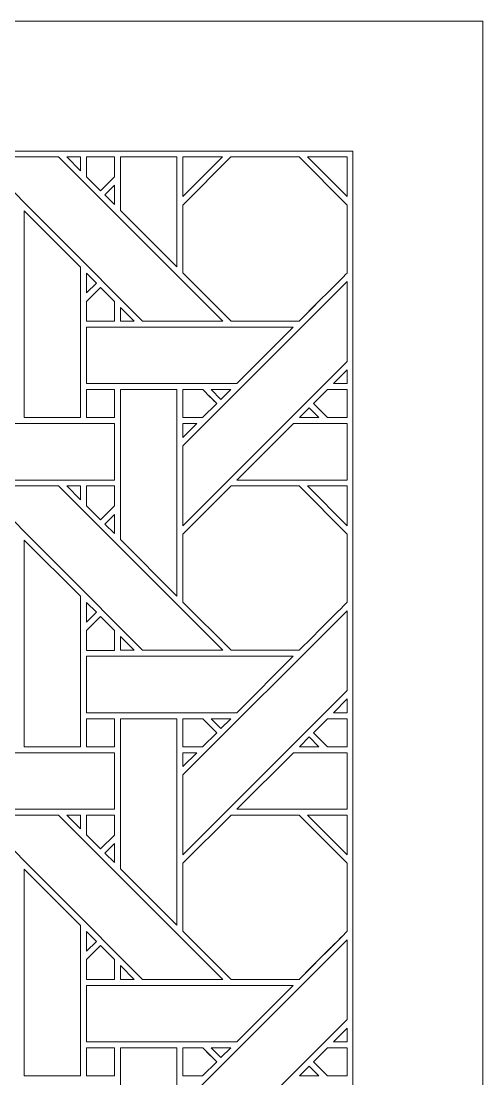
# Model space of a CAD drawing. Header units: inches. Extents: x 9.38 to 15.38, y 6.09 to 12.09.
# Drawn here: x 14.051 to 15.383, y 9.046 to 12.095 of the extents above; entities that cross this region are included whole.
import ezdxf

# ---------------------------------------------------------------- set-up
doc = ezdxf.new("R2010")
doc.units = ezdxf.units.IN
doc.header["$MEASUREMENT"] = 0
doc.layers.add('Design', color=7, linetype='Continuous', lineweight=0)

msp = doc.modelspace()

# ---------------------------------------------------------------- linework, layer by layer
at = {"layer": 'Design'}
for points, knots in [([(9.3829, 12.0948), (9.3829, 12.0948), (9.3829, 6.0948), (9.3829, 6.0948), (9.3829, 6.0948), (15.3829, 6.0948), (15.3829, 6.0948), (15.3829, 6.0948), (15.3829, 12.0948), (15.3829, 12.0948), (15.3829, 12.0948), (9.3829, 12.0948), (9.3829, 12.0948)], [0, 0, 0, 0, 1, 1, 1, 2, 2, 2, 3, 3, 3, 4, 4, 4, 4]), ([(9.7577, 11.7199), (9.7577, 11.7199), (9.7577, 6.4696), (9.7577, 6.4696), (9.7577, 6.4696), (15.008, 6.4696), (15.008, 6.4696), (15.008, 6.4696), (15.008, 11.7199), (15.008, 11.7199), (15.008, 11.7199), (9.7577, 11.7199), (9.7577, 11.7199)], [0, 0, 0, 0, 1, 1, 1, 2, 2, 2, 3, 3, 3, 4, 4, 4, 4]), ([(14.4018, 11.2299), (14.4018, 11.2299), (13.9283, 11.7035), (13.9283, 11.7035), (13.9283, 11.7035), (14.1593, 11.7035), (14.1593, 11.7035), (14.1593, 11.7035), (14.6329, 11.2299), (14.6329, 11.2299), (14.6329, 11.2299), (14.4018, 11.2299), (14.4018, 11.2299)], [0, 0, 0, 0, 1, 1, 1, 2, 2, 2, 3, 3, 3, 4, 4, 4, 4]), ([(14.2228, 11.7035), (14.2228, 11.7035), (14.2228, 11.6637), (14.2228, 11.6637), (14.2228, 11.6637), (14.1834, 11.7035), (14.1834, 11.7035), (14.1834, 11.7035), (14.2228, 11.7035), (14.2228, 11.7035)], [0, 0, 0, 0, 1, 1, 1, 2, 2, 2, 3, 3, 3, 3]), ([(14.3203, 11.6459), (14.3203, 11.6459), (14.2803, 11.606), (14.2803, 11.606), (14.2803, 11.606), (14.24, 11.6463), (14.24, 11.6463), (14.24, 11.6463), (14.24, 11.7035), (14.24, 11.7035), (14.24, 11.7035), (14.3203, 11.7035), (14.3203, 11.7035), (14.3203, 11.7035), (14.3203, 11.6459), (14.3203, 11.6459)], [0, 0, 0, 0, 1, 1, 1, 2, 2, 2, 3, 3, 3, 4, 4, 4, 5, 5, 5, 5]), ([(14.2803, 11.606), (14.2803, 11.606), (14.24, 11.6463), (14.24, 11.6463), (14.24, 11.6463), (14.24, 11.7035), (14.24, 11.7035), (14.24, 11.7035), (14.3203, 11.7035), (14.3203, 11.7035), (14.3203, 11.7035), (14.3203, 11.6459), (14.3203, 11.6459), (14.3203, 11.6459), (14.2803, 11.606), (14.2803, 11.606)], [0, 0, 0, 0, 1, 1, 1, 2, 2, 2, 3, 3, 3, 4, 4, 4, 5, 5, 5, 5]), ([(14.5007, 11.3863), (14.5007, 11.3863), (14.3378, 11.5492), (14.3378, 11.5492), (14.3378, 11.5492), (14.3378, 11.7035), (14.3378, 11.7035), (14.3378, 11.7035), (14.5007, 11.7035), (14.5007, 11.7035), (14.5007, 11.7035), (14.5007, 11.3863), (14.5007, 11.3863)], [0, 0, 0, 0, 1, 1, 1, 2, 2, 2, 3, 3, 3, 4, 4, 4, 4]), ([(14.9915, 11.5648), (14.9915, 11.5648), (14.9915, 11.3686), (14.9915, 11.3686), (14.9737, 11.3507), (14.8618, 11.2389), (14.8528, 11.2299), (14.8528, 11.2299), (14.6571, 11.2299), (14.6571, 11.2299), (14.6571, 11.2299), (14.5179, 11.3691), (14.5179, 11.3691), (14.5179, 11.3691), (14.5179, 11.5648), (14.5179, 11.5648), (14.5179, 11.5648), (14.6565, 11.7035), (14.6565, 11.7035), (14.6565, 11.7035), (14.8528, 11.7035), (14.8528, 11.7035), (14.8528, 11.7035), (14.9915, 11.5648), (14.9915, 11.5648)], [0, 0, 0, 0, 1, 1, 1, 2, 2, 2, 3, 3, 3, 4, 4, 4, 5, 5, 5, 6, 6, 6, 7, 7, 7, 8, 8, 8, 8]), ([(14.5179, 11.5892), (14.5179, 11.5892), (14.5179, 11.7035), (14.5179, 11.7035), (14.5179, 11.7035), (14.6321, 11.7035), (14.6321, 11.7035), (14.6321, 11.7035), (14.5179, 11.5892), (14.5179, 11.5892)], [0, 0, 0, 0, 1, 1, 1, 2, 2, 2, 3, 3, 3, 3]), ([(14.9915, 11.3686), (14.9737, 11.3506), (14.8617, 11.2389), (14.8528, 11.2299), (14.8528, 11.2299), (14.6571, 11.2299), (14.6571, 11.2299), (14.6571, 11.2299), (14.5179, 11.3691), (14.5179, 11.3691), (14.5179, 11.3691), (14.5179, 11.5648), (14.5179, 11.5648), (14.5179, 11.5648), (14.6565, 11.7035), (14.6565, 11.7035), (14.6565, 11.7035), (14.8528, 11.7035), (14.8528, 11.7035), (14.8528, 11.7035), (14.9915, 11.5648), (14.9915, 11.5648), (14.9915, 11.5648), (14.9915, 11.3686), (14.9915, 11.3686)], [0, 0, 0, 0, 1, 1, 1, 2, 2, 2, 3, 3, 3, 4, 4, 4, 5, 5, 5, 6, 6, 6, 7, 7, 7, 8, 8, 8, 8]), ([(14.9915, 11.589), (14.9915, 11.589), (14.8771, 11.7035), (14.8771, 11.7035), (14.8771, 11.7035), (14.9915, 11.7035), (14.9915, 11.7035), (14.9915, 11.7035), (14.9915, 11.589), (14.9915, 11.589)], [0, 0, 0, 0, 1, 1, 1, 2, 2, 2, 3, 3, 3, 3]), ([(14.2925, 11.5939), (14.2925, 11.5939), (14.3203, 11.6217), (14.3203, 11.6217), (14.3203, 11.6217), (14.3203, 11.5665), (14.3203, 11.5665), (14.3203, 11.5665), (14.2925, 11.5939), (14.2925, 11.5939)], [0, 0, 0, 0, 1, 1, 1, 2, 2, 2, 3, 3, 3, 3]), ([(14.0599, 10.9519), (14.0599, 10.9519), (14.0599, 11.5477), (14.0599, 11.5477), (14.0599, 11.5477), (14.2227, 11.3856), (14.2227, 11.3856), (14.2227, 11.3856), (14.2227, 10.9519), (14.2227, 10.9519), (14.2227, 10.9519), (14.0599, 10.9519), (14.0599, 10.9519)], [0, 0, 0, 0, 1, 1, 1, 2, 2, 2, 3, 3, 3, 4, 4, 4, 4]), ([(14.24, 11.3113), (14.24, 11.3113), (14.24, 11.3681), (14.24, 11.3681), (14.24, 11.3681), (14.2682, 11.3395), (14.2682, 11.3395), (14.2682, 11.3395), (14.24, 11.3113), (14.24, 11.3113)], [0, 0, 0, 0, 1, 1, 1, 2, 2, 2, 3, 3, 3, 3]), ([(14.9915, 11.1141), (14.9915, 11.1141), (14.5179, 10.6404), (14.5179, 10.6404), (14.5179, 10.6404), (14.5179, 10.8705), (14.5179, 10.8705), (14.5179, 10.8705), (14.9915, 11.3441), (14.9915, 11.3441), (14.9915, 11.3441), (14.9915, 11.1141), (14.9915, 11.1141)], [0, 0, 0, 0, 1, 1, 1, 2, 2, 2, 3, 3, 3, 4, 4, 4, 4]), ([(14.24, 11.2297), (14.24, 11.2297), (14.24, 11.2869), (14.24, 11.2869), (14.24, 11.2869), (14.2803, 11.3273), (14.2803, 11.3273), (14.2803, 11.3273), (14.3207, 11.287), (14.3207, 11.287), (14.3207, 11.287), (14.3207, 11.2297), (14.3207, 11.2297), (14.3207, 11.2297), (14.24, 11.2297), (14.24, 11.2297)], [0, 0, 0, 0, 1, 1, 1, 2, 2, 2, 3, 3, 3, 4, 4, 4, 5, 5, 5, 5]), ([(14.2803, 11.3273), (14.2803, 11.3273), (14.3207, 11.287), (14.3207, 11.287), (14.3207, 11.287), (14.3207, 11.2297), (14.3207, 11.2297), (14.3207, 11.2297), (14.24, 11.2297), (14.24, 11.2297), (14.24, 11.2297), (14.24, 11.2869), (14.24, 11.2869), (14.24, 11.2869), (14.2803, 11.3273), (14.2803, 11.3273)], [0, 0, 0, 0, 1, 1, 1, 2, 2, 2, 3, 3, 3, 4, 4, 4, 5, 5, 5, 5]), ([(14.3379, 11.2299), (14.3379, 11.2299), (14.3379, 11.2697), (14.3379, 11.2697), (14.3379, 11.2697), (14.3776, 11.2299), (14.3776, 11.2299), (14.3776, 11.2299), (14.3379, 11.2299), (14.3379, 11.2299)], [0, 0, 0, 0, 1, 1, 1, 2, 2, 2, 3, 3, 3, 3]), ([(14.24, 11.0499), (14.24, 11.0499), (14.24, 11.2126), (14.24, 11.2126), (14.24, 11.2126), (14.8357, 11.2126), (14.8357, 11.2126), (14.8357, 11.2126), (14.673, 11.0499), (14.673, 11.0499), (14.673, 11.0499), (14.24, 11.0499), (14.24, 11.0499)], [0, 0, 0, 0, 1, 1, 1, 2, 2, 2, 3, 3, 3, 4, 4, 4, 4]), ([(14.9517, 11.0499), (14.9517, 11.0499), (14.9915, 11.0897), (14.9915, 11.0897), (14.9915, 11.0897), (14.9915, 11.0499), (14.9915, 11.0499), (14.9915, 11.0499), (14.9517, 11.0499), (14.9517, 11.0499)], [0, 0, 0, 0, 1, 1, 1, 2, 2, 2, 3, 3, 3, 3]), ([(14.24, 10.9519), (14.24, 10.9519), (14.24, 11.0327), (14.24, 11.0327), (14.24, 11.0327), (14.3203, 11.0327), (14.3203, 11.0327), (14.3203, 11.0327), (14.3203, 10.9519), (14.3203, 10.9519), (14.3203, 10.9519), (14.24, 10.9519), (14.24, 10.9519)], [0, 0, 0, 0, 1, 1, 1, 2, 2, 2, 3, 3, 3, 4, 4, 4, 4]), ([(14.24, 10.9519), (14.24, 10.9519), (14.24, 11.0327), (14.24, 11.0327), (14.24, 11.0327), (14.3203, 11.0327), (14.3203, 11.0327), (14.3203, 11.0327), (14.3203, 10.9519), (14.3203, 10.9519), (14.3203, 10.9519), (14.24, 10.9519), (14.24, 10.9519)], [0, 0, 0, 0, 1, 1, 1, 2, 2, 2, 3, 3, 3, 4, 4, 4, 4]), ([(14.5007, 10.4375), (14.5007, 10.4375), (14.3378, 10.6004), (14.3378, 10.6004), (14.3378, 10.6004), (14.3378, 11.0326), (14.3378, 11.0326), (14.3378, 11.0326), (14.5007, 11.0326), (14.5007, 11.0326), (14.5007, 11.0326), (14.5007, 10.4375), (14.5007, 10.4375)], [0, 0, 0, 0, 1, 1, 1, 2, 2, 2, 3, 3, 3, 4, 4, 4, 4]), ([(14.5179, 11.0327), (14.5179, 11.0327), (14.5749, 11.0327), (14.5749, 11.0327), (14.5801, 11.0276), (14.6108, 10.9967), (14.6153, 10.9923), (14.6153, 10.9923), (14.5748, 10.9519), (14.5748, 10.9519), (14.5748, 10.9519), (14.5179, 10.9519), (14.5179, 10.9519), (14.5179, 10.9519), (14.5179, 11.0327), (14.5179, 11.0327)], [0, 0, 0, 0, 1, 1, 1, 2, 2, 2, 3, 3, 3, 4, 4, 4, 5, 5, 5, 5]), ([(14.5179, 10.9519), (14.5179, 10.9519), (14.5179, 11.0327), (14.5179, 11.0327), (14.5179, 11.0327), (14.5749, 11.0327), (14.5749, 11.0327), (14.58, 11.0277), (14.6107, 10.9969), (14.6153, 10.9923), (14.6153, 10.9923), (14.5748, 10.9519), (14.5748, 10.9519), (14.5748, 10.9519), (14.5179, 10.9519), (14.5179, 10.9519)], [0, 0, 0, 0, 1, 1, 1, 2, 2, 2, 3, 3, 3, 4, 4, 4, 5, 5, 5, 5]), ([(14.5993, 11.0326), (14.5993, 11.0326), (14.6557, 11.0326), (14.6557, 11.0326), (14.6557, 11.0326), (14.6275, 11.0045), (14.6275, 11.0045), (14.6275, 11.0045), (14.5993, 11.0326), (14.5993, 11.0326)], [0, 0, 0, 0, 1, 1, 1, 2, 2, 2, 3, 3, 3, 3]), ([(14.9915, 10.9519), (14.9915, 10.9519), (14.9344, 10.9519), (14.9344, 10.9519), (14.9344, 10.9519), (14.8941, 10.9923), (14.8941, 10.9923), (14.8941, 10.9923), (14.9345, 11.0327), (14.9345, 11.0327), (14.9345, 11.0327), (14.9915, 11.0327), (14.9915, 11.0327), (14.9915, 11.0327), (14.9915, 10.9519), (14.9915, 10.9519)], [0, 0, 0, 0, 1, 1, 1, 2, 2, 2, 3, 3, 3, 4, 4, 4, 5, 5, 5, 5]), ([(14.8941, 10.9923), (14.8941, 10.9923), (14.9345, 11.0327), (14.9345, 11.0327), (14.9345, 11.0327), (14.9915, 11.0327), (14.9915, 11.0327), (14.9915, 11.0327), (14.9915, 10.9519), (14.9915, 10.9519), (14.9915, 10.9519), (14.9344, 10.9519), (14.9344, 10.9519), (14.9344, 10.9519), (14.8941, 10.9923), (14.8941, 10.9923)], [0, 0, 0, 0, 1, 1, 1, 2, 2, 2, 3, 3, 3, 4, 4, 4, 5, 5, 5, 5]), ([(14.9102, 10.9519), (14.9102, 10.9519), (14.8537, 10.9519), (14.8537, 10.9519), (14.8537, 10.9519), (14.8819, 10.9801), (14.8819, 10.9801), (14.8819, 10.9801), (14.9102, 10.9519), (14.9102, 10.9519)], [0, 0, 0, 0, 1, 1, 1, 2, 2, 2, 3, 3, 3, 3]), ([(14.3203, 10.9347), (14.3203, 10.9347), (14.3203, 10.7719), (14.3203, 10.7719), (14.3203, 10.7719), (13.725, 10.7719), (13.725, 10.7719), (13.725, 10.7719), (13.8878, 10.9347), (13.8878, 10.9347), (13.8878, 10.9347), (14.3203, 10.9347), (14.3203, 10.9347)], [0, 0, 0, 0, 1, 1, 1, 2, 2, 2, 3, 3, 3, 4, 4, 4, 4]), ([(14.5577, 10.9347), (14.5577, 10.9347), (14.5179, 10.8949), (14.5179, 10.8949), (14.5179, 10.8949), (14.5179, 10.9347), (14.5179, 10.9347), (14.5179, 10.9347), (14.5577, 10.9347), (14.5577, 10.9347)], [0, 0, 0, 0, 1, 1, 1, 2, 2, 2, 3, 3, 3, 3]), ([(14.9915, 10.7719), (14.9915, 10.7719), (14.6737, 10.7719), (14.6737, 10.7719), (14.6737, 10.7719), (14.8365, 10.9347), (14.8365, 10.9347), (14.8365, 10.9347), (14.9915, 10.9347), (14.9915, 10.9347), (14.9915, 10.9347), (14.9915, 10.7719), (14.9915, 10.7719)], [0, 0, 0, 0, 1, 1, 1, 2, 2, 2, 3, 3, 3, 4, 4, 4, 4]), ([(14.4018, 10.2811), (14.4018, 10.2811), (13.9283, 10.7548), (13.9283, 10.7548), (13.9283, 10.7548), (14.1592, 10.7548), (14.1592, 10.7548), (14.1592, 10.7548), (14.6329, 10.2811), (14.6329, 10.2811), (14.6329, 10.2811), (14.4018, 10.2811), (14.4018, 10.2811)], [0, 0, 0, 0, 1, 1, 1, 2, 2, 2, 3, 3, 3, 4, 4, 4, 4]), ([(14.2228, 10.7548), (14.2228, 10.7548), (14.2228, 10.715), (14.2228, 10.715), (14.2228, 10.715), (14.1833, 10.7548), (14.1833, 10.7548), (14.1833, 10.7548), (14.2228, 10.7548), (14.2228, 10.7548)], [0, 0, 0, 0, 1, 1, 1, 2, 2, 2, 3, 3, 3, 3]), ([(14.3203, 10.7548), (14.3203, 10.7548), (14.3203, 10.6972), (14.3203, 10.6972), (14.3203, 10.6972), (14.2803, 10.6573), (14.2803, 10.6573), (14.2803, 10.6573), (14.24, 10.6976), (14.24, 10.6976), (14.24, 10.6976), (14.24, 10.7548), (14.24, 10.7548), (14.24, 10.7548), (14.3203, 10.7548), (14.3203, 10.7548)], [0, 0, 0, 0, 1, 1, 1, 2, 2, 2, 3, 3, 3, 4, 4, 4, 5, 5, 5, 5]), ([(14.2803, 10.6573), (14.2803, 10.6573), (14.24, 10.6976), (14.24, 10.6976), (14.24, 10.6976), (14.24, 10.7548), (14.24, 10.7548), (14.24, 10.7548), (14.3203, 10.7548), (14.3203, 10.7548), (14.3203, 10.7548), (14.3203, 10.6972), (14.3203, 10.6972), (14.3203, 10.6972), (14.2803, 10.6573), (14.2803, 10.6573)], [0, 0, 0, 0, 1, 1, 1, 2, 2, 2, 3, 3, 3, 4, 4, 4, 5, 5, 5, 5]), ([(14.8528, 10.2812), (14.8528, 10.2812), (14.6571, 10.2812), (14.6571, 10.2812), (14.6571, 10.2812), (14.5179, 10.4204), (14.5179, 10.4204), (14.5179, 10.4204), (14.5179, 10.6161), (14.5179, 10.6161), (14.5179, 10.6161), (14.6566, 10.7548), (14.6566, 10.7548), (14.6566, 10.7548), (14.8528, 10.7548), (14.8528, 10.7548), (14.8528, 10.7548), (14.9915, 10.6161), (14.9915, 10.6161), (14.9915, 10.6161), (14.9915, 10.4199), (14.9915, 10.4199), (14.9737, 10.4019), (14.8618, 10.2902), (14.8528, 10.2812)], [0, 0, 0, 0, 1, 1, 1, 2, 2, 2, 3, 3, 3, 4, 4, 4, 5, 5, 5, 6, 6, 6, 7, 7, 7, 8, 8, 8, 8]), ([(14.9915, 10.4199), (14.9737, 10.4019), (14.8618, 10.2902), (14.8528, 10.2812), (14.8528, 10.2812), (14.6571, 10.2812), (14.6571, 10.2812), (14.6571, 10.2812), (14.5179, 10.4204), (14.5179, 10.4204), (14.5179, 10.4204), (14.5179, 10.6161), (14.5179, 10.6161), (14.5179, 10.6161), (14.6566, 10.7548), (14.6566, 10.7548), (14.6566, 10.7548), (14.8528, 10.7548), (14.8528, 10.7548), (14.8528, 10.7548), (14.9915, 10.6161), (14.9915, 10.6161), (14.9915, 10.6161), (14.9915, 10.4199), (14.9915, 10.4199)], [0, 0, 0, 0, 1, 1, 1, 2, 2, 2, 3, 3, 3, 4, 4, 4, 5, 5, 5, 6, 6, 6, 7, 7, 7, 8, 8, 8, 8]), ([(14.877, 10.7548), (14.877, 10.7548), (14.9915, 10.7548), (14.9915, 10.7548), (14.9915, 10.7548), (14.9915, 10.6402), (14.9915, 10.6402), (14.9915, 10.6402), (14.877, 10.7548), (14.877, 10.7548)], [0, 0, 0, 0, 1, 1, 1, 2, 2, 2, 3, 3, 3, 3]), ([(14.3203, 10.6729), (14.3203, 10.6729), (14.3203, 10.6178), (14.3203, 10.6178), (14.3203, 10.6178), (14.2925, 10.6452), (14.2925, 10.6452), (14.2925, 10.6452), (14.3203, 10.6729), (14.3203, 10.6729)], [0, 0, 0, 0, 1, 1, 1, 2, 2, 2, 3, 3, 3, 3]), ([(14.0599, 10.0031), (14.0599, 10.0031), (14.0599, 10.599), (14.0599, 10.599), (14.0599, 10.599), (14.2227, 10.4368), (14.2227, 10.4368), (14.2227, 10.4368), (14.2227, 10.0031), (14.2227, 10.0031), (14.2227, 10.0031), (14.0599, 10.0031), (14.0599, 10.0031)], [0, 0, 0, 0, 1, 1, 1, 2, 2, 2, 3, 3, 3, 4, 4, 4, 4]), ([(14.24, 10.3626), (14.24, 10.3626), (14.24, 10.4193), (14.24, 10.4193), (14.24, 10.4193), (14.2682, 10.3908), (14.2682, 10.3908), (14.2682, 10.3908), (14.24, 10.3626), (14.24, 10.3626)], [0, 0, 0, 0, 1, 1, 1, 2, 2, 2, 3, 3, 3, 3]), ([(14.24, 10.2809), (14.24, 10.2809), (14.24, 10.3382), (14.24, 10.3382), (14.24, 10.3382), (14.2803, 10.3785), (14.2803, 10.3785), (14.2803, 10.3785), (14.3207, 10.3382), (14.3207, 10.3382), (14.3207, 10.3382), (14.3207, 10.2809), (14.3207, 10.2809), (14.3207, 10.2809), (14.24, 10.2809), (14.24, 10.2809)], [0, 0, 0, 0, 1, 1, 1, 2, 2, 2, 3, 3, 3, 4, 4, 4, 5, 5, 5, 5]), ([(14.2803, 10.3785), (14.2803, 10.3785), (14.3207, 10.3382), (14.3207, 10.3382), (14.3207, 10.3382), (14.3207, 10.2809), (14.3207, 10.2809), (14.3207, 10.2809), (14.24, 10.2809), (14.24, 10.2809), (14.24, 10.2809), (14.24, 10.3382), (14.24, 10.3382), (14.24, 10.3382), (14.2803, 10.3785), (14.2803, 10.3785)], [0, 0, 0, 0, 1, 1, 1, 2, 2, 2, 3, 3, 3, 4, 4, 4, 5, 5, 5, 5]), ([(14.9915, 10.1654), (14.9915, 10.1654), (14.5179, 9.6917), (14.5179, 9.6917), (14.5179, 9.6917), (14.5179, 9.9218), (14.5179, 9.9218), (14.5179, 9.9218), (14.9915, 10.3954), (14.9915, 10.3954), (14.9915, 10.3954), (14.9915, 10.1654), (14.9915, 10.1654)], [0, 0, 0, 0, 1, 1, 1, 2, 2, 2, 3, 3, 3, 4, 4, 4, 4]), ([(14.3379, 10.2811), (14.3379, 10.2811), (14.3379, 10.3209), (14.3379, 10.3209), (14.3379, 10.3209), (14.3776, 10.2811), (14.3776, 10.2811), (14.3776, 10.2811), (14.3379, 10.2811), (14.3379, 10.2811)], [0, 0, 0, 0, 1, 1, 1, 2, 2, 2, 3, 3, 3, 3]), ([(14.24, 10.1012), (14.24, 10.1012), (14.24, 10.2639), (14.24, 10.2639), (14.24, 10.2639), (14.8357, 10.2639), (14.8357, 10.2639), (14.8357, 10.2639), (14.673, 10.1012), (14.673, 10.1012), (14.673, 10.1012), (14.24, 10.1012), (14.24, 10.1012)], [0, 0, 0, 0, 1, 1, 1, 2, 2, 2, 3, 3, 3, 4, 4, 4, 4]), ([(14.9517, 10.1012), (14.9517, 10.1012), (14.9915, 10.141), (14.9915, 10.141), (14.9915, 10.141), (14.9915, 10.1012), (14.9915, 10.1012), (14.9915, 10.1012), (14.9517, 10.1012), (14.9517, 10.1012)], [0, 0, 0, 0, 1, 1, 1, 2, 2, 2, 3, 3, 3, 3]), ([(14.24, 10.0839), (14.24, 10.0839), (14.3203, 10.0839), (14.3203, 10.0839), (14.3203, 10.0839), (14.3203, 10.0031), (14.3203, 10.0031), (14.3203, 10.0031), (14.24, 10.0031), (14.24, 10.0031), (14.24, 10.0031), (14.24, 10.0839), (14.24, 10.0839)], [0, 0, 0, 0, 1, 1, 1, 2, 2, 2, 3, 3, 3, 4, 4, 4, 4]), ([(14.24, 10.0031), (14.24, 10.0031), (14.24, 10.0839), (14.24, 10.0839), (14.24, 10.0839), (14.3203, 10.0839), (14.3203, 10.0839), (14.3203, 10.0839), (14.3203, 10.0031), (14.3203, 10.0031), (14.3203, 10.0031), (14.24, 10.0031), (14.24, 10.0031)], [0, 0, 0, 0, 1, 1, 1, 2, 2, 2, 3, 3, 3, 4, 4, 4, 4]), ([(14.5007, 9.4888), (14.5007, 9.4888), (14.3378, 9.6517), (14.3378, 9.6517), (14.3378, 9.6517), (14.3378, 10.0839), (14.3378, 10.0839), (14.3378, 10.0839), (14.5007, 10.0839), (14.5007, 10.0839), (14.5007, 10.0839), (14.5007, 9.4888), (14.5007, 9.4888)], [0, 0, 0, 0, 1, 1, 1, 2, 2, 2, 3, 3, 3, 4, 4, 4, 4]), ([(14.5179, 10.0839), (14.5179, 10.0839), (14.5749, 10.0839), (14.5749, 10.0839), (14.5801, 10.0788), (14.6108, 10.048), (14.6153, 10.0436), (14.6153, 10.0436), (14.5748, 10.0032), (14.5748, 10.0032), (14.5748, 10.0032), (14.5179, 10.0032), (14.5179, 10.0032), (14.5179, 10.0032), (14.5179, 10.0839), (14.5179, 10.0839)], [0, 0, 0, 0, 1, 1, 1, 2, 2, 2, 3, 3, 3, 4, 4, 4, 5, 5, 5, 5]), ([(14.5179, 10.0032), (14.5179, 10.0032), (14.5179, 10.0839), (14.5179, 10.0839), (14.5179, 10.0839), (14.5749, 10.0839), (14.5749, 10.0839), (14.58, 10.0789), (14.6107, 10.0481), (14.6153, 10.0436), (14.6153, 10.0436), (14.5748, 10.0032), (14.5748, 10.0032), (14.5748, 10.0032), (14.5179, 10.0032), (14.5179, 10.0032)], [0, 0, 0, 0, 1, 1, 1, 2, 2, 2, 3, 3, 3, 4, 4, 4, 5, 5, 5, 5]), ([(14.5993, 10.0839), (14.5993, 10.0839), (14.6557, 10.0839), (14.6557, 10.0839), (14.6557, 10.0839), (14.6275, 10.0557), (14.6275, 10.0557), (14.6275, 10.0557), (14.5993, 10.0839), (14.5993, 10.0839)], [0, 0, 0, 0, 1, 1, 1, 2, 2, 2, 3, 3, 3, 3]), ([(14.9915, 10.0031), (14.9915, 10.0031), (14.9344, 10.0031), (14.9344, 10.0031), (14.9344, 10.0031), (14.8941, 10.0435), (14.8941, 10.0435), (14.8941, 10.0435), (14.9345, 10.084), (14.9345, 10.084), (14.9345, 10.084), (14.9915, 10.084), (14.9915, 10.084), (14.9915, 10.084), (14.9915, 10.0031), (14.9915, 10.0031)], [0, 0, 0, 0, 1, 1, 1, 2, 2, 2, 3, 3, 3, 4, 4, 4, 5, 5, 5, 5]), ([(14.8941, 10.0435), (14.8941, 10.0435), (14.9345, 10.084), (14.9345, 10.084), (14.9345, 10.084), (14.9915, 10.084), (14.9915, 10.084), (14.9915, 10.084), (14.9915, 10.0031), (14.9915, 10.0031), (14.9915, 10.0031), (14.9344, 10.0031), (14.9344, 10.0031), (14.9344, 10.0031), (14.8941, 10.0435), (14.8941, 10.0435)], [0, 0, 0, 0, 1, 1, 1, 2, 2, 2, 3, 3, 3, 4, 4, 4, 5, 5, 5, 5]), ([(14.9102, 10.0031), (14.9102, 10.0031), (14.8537, 10.0031), (14.8537, 10.0031), (14.8537, 10.0031), (14.8819, 10.0314), (14.8819, 10.0314), (14.8819, 10.0314), (14.9102, 10.0031), (14.9102, 10.0031)], [0, 0, 0, 0, 1, 1, 1, 2, 2, 2, 3, 3, 3, 3]), ([(14.3203, 9.986), (14.3203, 9.986), (14.3203, 9.8232), (14.3203, 9.8232), (14.3203, 9.8232), (13.725, 9.8232), (13.725, 9.8232), (13.725, 9.8232), (13.8878, 9.986), (13.8878, 9.986), (13.8878, 9.986), (14.3203, 9.986), (14.3203, 9.986)], [0, 0, 0, 0, 1, 1, 1, 2, 2, 2, 3, 3, 3, 4, 4, 4, 4]), ([(14.5577, 9.986), (14.5577, 9.986), (14.5179, 9.9462), (14.5179, 9.9462), (14.5179, 9.9462), (14.5179, 9.986), (14.5179, 9.986), (14.5179, 9.986), (14.5577, 9.986), (14.5577, 9.986)], [0, 0, 0, 0, 1, 1, 1, 2, 2, 2, 3, 3, 3, 3]), ([(14.9915, 9.8232), (14.9915, 9.8232), (14.6737, 9.8232), (14.6737, 9.8232), (14.6737, 9.8232), (14.8365, 9.986), (14.8365, 9.986), (14.8365, 9.986), (14.9915, 9.986), (14.9915, 9.986), (14.9915, 9.986), (14.9915, 9.8232), (14.9915, 9.8232)], [0, 0, 0, 0, 1, 1, 1, 2, 2, 2, 3, 3, 3, 4, 4, 4, 4]), ([(14.4018, 9.3324), (14.4018, 9.3324), (13.9283, 9.8061), (13.9283, 9.8061), (13.9283, 9.8061), (14.1592, 9.8061), (14.1592, 9.8061), (14.1592, 9.8061), (14.6329, 9.3324), (14.6329, 9.3324), (14.6329, 9.3324), (14.4018, 9.3324), (14.4018, 9.3324)], [0, 0, 0, 0, 1, 1, 1, 2, 2, 2, 3, 3, 3, 4, 4, 4, 4]), ([(14.2228, 9.8061), (14.2228, 9.8061), (14.2228, 9.7662), (14.2228, 9.7662), (14.2228, 9.7662), (14.1833, 9.8061), (14.1833, 9.8061), (14.1833, 9.8061), (14.2228, 9.8061), (14.2228, 9.8061)], [0, 0, 0, 0, 1, 1, 1, 2, 2, 2, 3, 3, 3, 3]), ([(14.3203, 9.8061), (14.3203, 9.8061), (14.3203, 9.7485), (14.3203, 9.7485), (14.3203, 9.7485), (14.2803, 9.7085), (14.2803, 9.7085), (14.2803, 9.7085), (14.24, 9.7489), (14.24, 9.7489), (14.24, 9.7489), (14.24, 9.8061), (14.24, 9.8061), (14.24, 9.8061), (14.3203, 9.8061), (14.3203, 9.8061)], [0, 0, 0, 0, 1, 1, 1, 2, 2, 2, 3, 3, 3, 4, 4, 4, 5, 5, 5, 5]), ([(14.2803, 9.7085), (14.2803, 9.7085), (14.24, 9.7489), (14.24, 9.7489), (14.24, 9.7489), (14.24, 9.8061), (14.24, 9.8061), (14.24, 9.8061), (14.3203, 9.8061), (14.3203, 9.8061), (14.3203, 9.8061), (14.3203, 9.7485), (14.3203, 9.7485), (14.3203, 9.7485), (14.2803, 9.7085), (14.2803, 9.7085)], [0, 0, 0, 0, 1, 1, 1, 2, 2, 2, 3, 3, 3, 4, 4, 4, 5, 5, 5, 5]), ([(14.8528, 9.3324), (14.8528, 9.3324), (14.6571, 9.3324), (14.6571, 9.3324), (14.6571, 9.3324), (14.5179, 9.4717), (14.5179, 9.4717), (14.5179, 9.4717), (14.5179, 9.6673), (14.5179, 9.6673), (14.5179, 9.6673), (14.6566, 9.8061), (14.6566, 9.8061), (14.6566, 9.8061), (14.8528, 9.8061), (14.8528, 9.8061), (14.8528, 9.8061), (14.9915, 9.6673), (14.9915, 9.6673), (14.9915, 9.6673), (14.9915, 9.4711), (14.9915, 9.4711), (14.9737, 9.4532), (14.8618, 9.3414), (14.8528, 9.3324)], [0, 0, 0, 0, 1, 1, 1, 2, 2, 2, 3, 3, 3, 4, 4, 4, 5, 5, 5, 6, 6, 6, 7, 7, 7, 8, 8, 8, 8]), ([(14.9915, 9.4711), (14.9733, 9.4528), (14.8615, 9.3411), (14.8528, 9.3324), (14.8528, 9.3324), (14.6571, 9.3324), (14.6571, 9.3324), (14.6571, 9.3324), (14.5179, 9.4717), (14.5179, 9.4717), (14.5179, 9.4717), (14.5179, 9.6673), (14.5179, 9.6673), (14.5179, 9.6673), (14.6566, 9.8061), (14.6566, 9.8061), (14.6566, 9.8061), (14.8528, 9.8061), (14.8528, 9.8061), (14.8528, 9.8061), (14.9915, 9.6673), (14.9915, 9.6673), (14.9915, 9.6673), (14.9915, 9.4711), (14.9915, 9.4711)], [0, 0, 0, 0, 1, 1, 1, 2, 2, 2, 3, 3, 3, 4, 4, 4, 5, 5, 5, 6, 6, 6, 7, 7, 7, 8, 8, 8, 8]), ([(14.877, 9.8061), (14.877, 9.8061), (14.9915, 9.8061), (14.9915, 9.8061), (14.9915, 9.8061), (14.9915, 9.6915), (14.9915, 9.6915), (14.9915, 9.6915), (14.877, 9.8061), (14.877, 9.8061)], [0, 0, 0, 0, 1, 1, 1, 2, 2, 2, 3, 3, 3, 3]), ([(14.3203, 9.7242), (14.3203, 9.7242), (14.3203, 9.6691), (14.3203, 9.6691), (14.3203, 9.6691), (14.2925, 9.6964), (14.2925, 9.6964), (14.2925, 9.6964), (14.3203, 9.7242), (14.3203, 9.7242)], [0, 0, 0, 0, 1, 1, 1, 2, 2, 2, 3, 3, 3, 3]), ([(14.0599, 9.0544), (14.0599, 9.0544), (14.0599, 9.6503), (14.0599, 9.6503), (14.0599, 9.6503), (14.2227, 9.4881), (14.2227, 9.4881), (14.2227, 9.4881), (14.2227, 9.0544), (14.2227, 9.0544), (14.2227, 9.0544), (14.0599, 9.0544), (14.0599, 9.0544)], [0, 0, 0, 0, 1, 1, 1, 2, 2, 2, 3, 3, 3, 4, 4, 4, 4]), ([(14.24, 9.4138), (14.24, 9.4138), (14.24, 9.4706), (14.24, 9.4706), (14.24, 9.4706), (14.2682, 9.442), (14.2682, 9.442), (14.2682, 9.442), (14.24, 9.4138), (14.24, 9.4138)], [0, 0, 0, 0, 1, 1, 1, 2, 2, 2, 3, 3, 3, 3]), ([(14.24, 9.3322), (14.24, 9.3322), (14.24, 9.3895), (14.24, 9.3895), (14.24, 9.3895), (14.2803, 9.4298), (14.2803, 9.4298), (14.2803, 9.4298), (14.3207, 9.3895), (14.3207, 9.3895), (14.3207, 9.3895), (14.3207, 9.3322), (14.3207, 9.3322), (14.3207, 9.3322), (14.24, 9.3322), (14.24, 9.3322)], [0, 0, 0, 0, 1, 1, 1, 2, 2, 2, 3, 3, 3, 4, 4, 4, 5, 5, 5, 5]), ([(14.2803, 9.4298), (14.2803, 9.4298), (14.3207, 9.3895), (14.3207, 9.3895), (14.3207, 9.3895), (14.3207, 9.3322), (14.3207, 9.3322), (14.3207, 9.3322), (14.24, 9.3322), (14.24, 9.3322), (14.24, 9.3322), (14.24, 9.3895), (14.24, 9.3895), (14.24, 9.3895), (14.2803, 9.4298), (14.2803, 9.4298)], [0, 0, 0, 0, 1, 1, 1, 2, 2, 2, 3, 3, 3, 4, 4, 4, 5, 5, 5, 5]), ([(14.9915, 9.2166), (14.9915, 9.2166), (14.5179, 8.743), (14.5179, 8.743), (14.5179, 8.743), (14.5179, 8.9731), (14.5179, 8.9731), (14.5179, 8.9731), (14.9915, 9.4467), (14.9915, 9.4467), (14.9915, 9.4467), (14.9915, 9.2166), (14.9915, 9.2166)], [0, 0, 0, 0, 1, 1, 1, 2, 2, 2, 3, 3, 3, 4, 4, 4, 4]), ([(14.3379, 9.3324), (14.3379, 9.3324), (14.3379, 9.3722), (14.3379, 9.3722), (14.3379, 9.3722), (14.3776, 9.3324), (14.3776, 9.3324), (14.3776, 9.3324), (14.3379, 9.3324), (14.3379, 9.3324)], [0, 0, 0, 0, 1, 1, 1, 2, 2, 2, 3, 3, 3, 3]), ([(14.24, 9.1525), (14.24, 9.1525), (14.24, 9.3152), (14.24, 9.3152), (14.24, 9.3152), (14.8357, 9.3152), (14.8357, 9.3152), (14.8357, 9.3152), (14.673, 9.1525), (14.673, 9.1525), (14.673, 9.1525), (14.24, 9.1525), (14.24, 9.1525)], [0, 0, 0, 0, 1, 1, 1, 2, 2, 2, 3, 3, 3, 4, 4, 4, 4]), ([(14.9517, 9.1525), (14.9517, 9.1525), (14.9915, 9.1923), (14.9915, 9.1923), (14.9915, 9.1923), (14.9915, 9.1525), (14.9915, 9.1525), (14.9915, 9.1525), (14.9517, 9.1525), (14.9517, 9.1525)], [0, 0, 0, 0, 1, 1, 1, 2, 2, 2, 3, 3, 3, 3]), ([(14.24, 9.1352), (14.24, 9.1352), (14.3203, 9.1352), (14.3203, 9.1352), (14.3203, 9.1352), (14.3203, 9.0544), (14.3203, 9.0544), (14.3203, 9.0544), (14.24, 9.0544), (14.24, 9.0544), (14.24, 9.0544), (14.24, 9.1352), (14.24, 9.1352)], [0, 0, 0, 0, 1, 1, 1, 2, 2, 2, 3, 3, 3, 4, 4, 4, 4]), ([(14.24, 9.0544), (14.24, 9.0544), (14.24, 9.1352), (14.24, 9.1352), (14.24, 9.1352), (14.3203, 9.1352), (14.3203, 9.1352), (14.3203, 9.1352), (14.3203, 9.0544), (14.3203, 9.0544), (14.3203, 9.0544), (14.24, 9.0544), (14.24, 9.0544)], [0, 0, 0, 0, 1, 1, 1, 2, 2, 2, 3, 3, 3, 4, 4, 4, 4]), ([(14.5007, 8.5401), (14.5007, 8.5401), (14.3378, 8.703), (14.3378, 8.703), (14.3378, 8.703), (14.3378, 9.1352), (14.3378, 9.1352), (14.3378, 9.1352), (14.5007, 9.1352), (14.5007, 9.1352), (14.5007, 9.1352), (14.5007, 8.5401), (14.5007, 8.5401)], [0, 0, 0, 0, 1, 1, 1, 2, 2, 2, 3, 3, 3, 4, 4, 4, 4]), ([(14.5179, 9.1352), (14.5179, 9.1352), (14.5749, 9.1352), (14.5749, 9.1352), (14.5801, 9.1301), (14.6108, 9.0993), (14.6153, 9.0948), (14.6153, 9.0948), (14.5748, 9.0544), (14.5748, 9.0544), (14.5748, 9.0544), (14.5179, 9.0544), (14.5179, 9.0544), (14.5179, 9.0544), (14.5179, 9.1352), (14.5179, 9.1352)], [0, 0, 0, 0, 1, 1, 1, 2, 2, 2, 3, 3, 3, 4, 4, 4, 5, 5, 5, 5]), ([(14.5179, 9.0544), (14.5179, 9.0544), (14.5179, 9.1352), (14.5179, 9.1352), (14.5179, 9.1352), (14.5749, 9.1352), (14.5749, 9.1352), (14.5803, 9.1298), (14.6111, 9.099), (14.6153, 9.0948), (14.6153, 9.0948), (14.5748, 9.0544), (14.5748, 9.0544), (14.5748, 9.0544), (14.5179, 9.0544), (14.5179, 9.0544)], [0, 0, 0, 0, 1, 1, 1, 2, 2, 2, 3, 3, 3, 4, 4, 4, 5, 5, 5, 5]), ([(14.5993, 9.1352), (14.5993, 9.1352), (14.6558, 9.1352), (14.6558, 9.1352), (14.6558, 9.1352), (14.6275, 9.107), (14.6275, 9.107), (14.6275, 9.107), (14.5993, 9.1352), (14.5993, 9.1352)], [0, 0, 0, 0, 1, 1, 1, 2, 2, 2, 3, 3, 3, 3]), ([(14.9915, 9.0544), (14.9915, 9.0544), (14.9344, 9.0544), (14.9344, 9.0544), (14.9344, 9.0544), (14.8941, 9.0948), (14.8941, 9.0948), (14.8941, 9.0948), (14.9345, 9.1352), (14.9345, 9.1352), (14.9345, 9.1352), (14.9915, 9.1352), (14.9915, 9.1352), (14.9915, 9.1352), (14.9915, 9.0544), (14.9915, 9.0544)], [0, 0, 0, 0, 1, 1, 1, 2, 2, 2, 3, 3, 3, 4, 4, 4, 5, 5, 5, 5]), ([(14.8941, 9.0948), (14.8941, 9.0948), (14.9345, 9.1352), (14.9345, 9.1352), (14.9345, 9.1352), (14.9915, 9.1352), (14.9915, 9.1352), (14.9915, 9.1352), (14.9915, 9.0544), (14.9915, 9.0544), (14.9915, 9.0544), (14.9344, 9.0544), (14.9344, 9.0544), (14.9344, 9.0544), (14.8941, 9.0948), (14.8941, 9.0948)], [0, 0, 0, 0, 1, 1, 1, 2, 2, 2, 3, 3, 3, 4, 4, 4, 5, 5, 5, 5]), ([(14.9102, 9.0544), (14.9102, 9.0544), (14.8537, 9.0544), (14.8537, 9.0544), (14.8537, 9.0544), (14.8819, 9.0827), (14.8819, 9.0827), (14.8819, 9.0827), (14.9102, 9.0544), (14.9102, 9.0544)], [0, 0, 0, 0, 1, 1, 1, 2, 2, 2, 3, 3, 3, 3])]:
    msp.add_open_spline(points, degree=3, knots=knots, dxfattribs=at)

doc.saveas('drawing.dxf')
